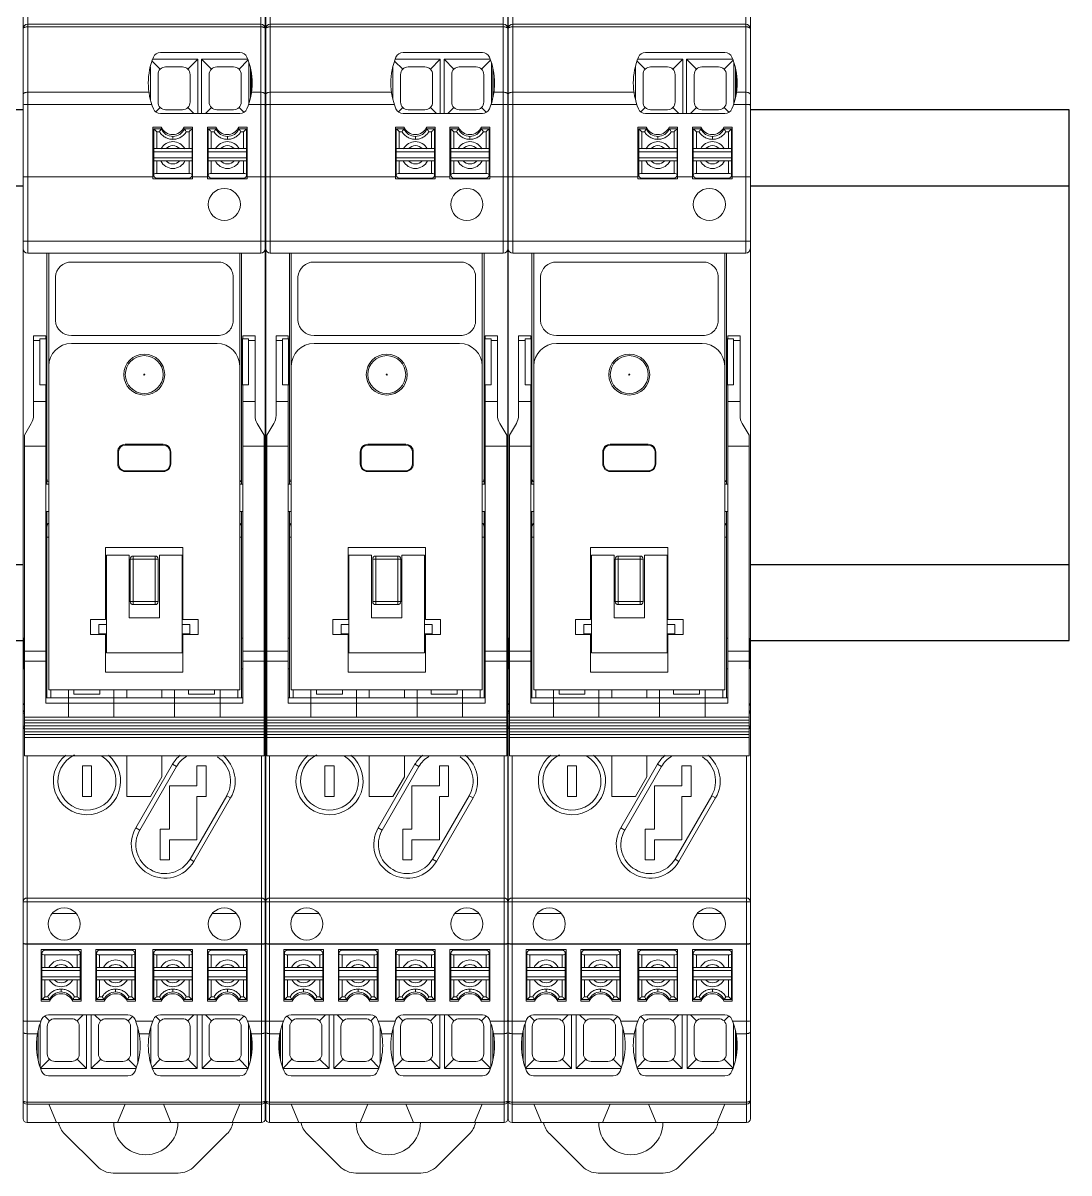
# Model space of a CAD drawing. Header units: millimetres. Extents: x 42356 to 50646, y 31507 to 39566.
# Drawn here: x 47808.5 to 47877.5, y 33328.4 to 33404.2 of the extents above; entities that cross this region are included whole.
import ezdxf

# ---------------------------------------------------------------- set-up
doc = ezdxf.new("R2010")
doc.units = ezdxf.units.MM
doc.set_wipeout_variables(frame=1)
doc.layers.add('000-PI-Oprema', color=30, linetype='Continuous', lineweight=5)
doc.layers.add('SI-ORMAR-Oprema', color=30, linetype='Continuous', lineweight=5)
doc.layers.add('004-PI-DIN Šina', color=3, linetype='Continuous')

# ---------------------------------------------------------------- blocks, each defined once
blk = doc.blocks.new('*U135')
at = {"layer": '004-PI-DIN Šina'}
blk.add_lwpolyline([(330, -17.5), (330, 17.5), (0, 17.5), (0, -17.5)], close=True, dxfattribs=at)
for points in [[(0, 12.5), (330, 12.5)], [(0, -12.5), (330, -12.5)]]:
    blk.add_lwpolyline(points, dxfattribs=at)
blk = doc.blocks.new('RGZE05P + RXG12BD')
at = {"layer": '000-PI-Oprema'}
for p, q in [((52344.077, 38137.062), (52341.939, 38139.2)), ((52352.644, 38139.2), (52350.506, 38137.062)), ((52349.437, 38136.619), (52345.146, 38136.619))]:
    blk.add_line(p, q, dxfattribs=at)
for centre, start, end in [((52345.146, 38138.131), 225, 270), ((52349.437, 38138.131), 270, 315)]:
    blk.add_arc(centre, 1.512, start, end, dxfattribs=at)
blk.add_wipeout([(52339.203, 38238.316), (52339.506, 38238.619), (52354.876, 38238.619), (52355.179, 38238.316), (52355.179, 38140.197), (52354.927, 38139.945), (52339.455, 38139.945), (52339.203, 38140.197)]).dxf.layer = '000-PI-Oprema'
for p, q in [((52339.506, 38238.619), (52339.506, 38197.295)), ((52354.876, 38197.295), (52354.876, 38238.619)), ((52339.203, 38140.197), (52339.203, 38238.316)), ((52355.179, 38140.197), (52355.179, 38238.316)), ((52339.506, 38212.413), (52354.876, 38212.413)), ((52354.876, 38212.239), (52339.506, 38212.239)), ((52348.264, 38210.549), (52353.5, 38210.549)), ((52348.246, 38209.443), (52347.71, 38209.979)), ((52347.75, 38210.095), (52350.719, 38210.095)), ((52350.067, 38209.443), (52350.719, 38210.095)), ((52350.719, 38210.095), (52350.719, 38206.517)), ((52350.971, 38206.517), (52350.971, 38210.095)), ((52351.622, 38209.443), (52350.971, 38210.095)), ((52350.971, 38210.095), (52354.015, 38210.095)), ((52353.444, 38209.443), (52354.035, 38210.035)), ((52354.095, 38209.859), (52354.095, 38207.184)), ((52347.594, 38207.448), (52347.594, 38209.603)), ((52348.098, 38209.087), (52348.098, 38207.273)), ((52349.711, 38209.591), (52348.602, 38209.591)), ((52350.215, 38207.273), (52350.215, 38209.087)), ((52351.475, 38209.087), (52351.475, 38207.273)), ((52353.087, 38209.591), (52351.978, 38209.591)), ((52353.591, 38207.273), (52353.591, 38209.087)), ((52354.196, 38207.556), (52354.196, 38209.478)), ((52354.271, 38209.064), (52354.271, 38207.975)), ((52339.506, 38207.921), (52347.5, 38207.921)), ((52354.264, 38207.921), (52354.876, 38207.921)), ((52339.506, 38207.122), (52347.688, 38207.122)), ((52347.959, 38206.63), (52348.246, 38206.917)), ((52348.602, 38206.769), (52349.711, 38206.769)), ((52350.467, 38206.517), (52350.067, 38206.917)), ((52351.223, 38206.517), (52351.622, 38206.917)), ((52351.978, 38206.769), (52353.087, 38206.769)), ((52353.76, 38206.6), (52353.444, 38206.917)), ((52354.076, 38207.122), (52354.876, 38207.122)), ((52348.264, 38206.517), (52353.5, 38206.517)), ((52347.76, 38202.203), (52347.76, 38205.61)), ((52348.315, 38205.61), (52347.76, 38205.61)), ((52347.816, 38205.457), (52347.76, 38205.457)), ((52347.816, 38202.455), (52347.816, 38205.51)), ((52348.37, 38205.509), (52347.816, 38205.509)), ((52348.017, 38205.317), (52348.017, 38204.199)), ((52348.196, 38205.317), (52348.017, 38205.317)), ((52349.827, 38205.509), (52349.771, 38205.509)), ((52350.381, 38205.61), (52349.827, 38205.61)), ((52349.842, 38205.509), (52350.346, 38205.509)), ((52350.144, 38205.317), (52349.965, 38205.317)), ((52350.144, 38204.199), (52350.144, 38205.317)), ((52350.346, 38202.455), (52350.346, 38205.51)), ((52350.381, 38205.457), (52350.346, 38205.457)), ((52350.381, 38205.61), (52350.381, 38202.203)), ((52351.359, 38202.203), (52351.359, 38205.61)), ((52351.913, 38205.61), (52351.359, 38205.61)), ((52351.414, 38205.457), (52351.364, 38205.457)), ((52351.414, 38202.455), (52351.414, 38205.509)), ((52351.969, 38205.509), (52351.414, 38205.509)), ((52351.616, 38205.317), (52351.616, 38204.199)), ((52351.795, 38205.317), (52351.616, 38205.317)), ((52353.944, 38205.509), (52353.379, 38205.509)), ((52353.989, 38205.61), (52353.435, 38205.61)), ((52353.742, 38205.317), (52353.563, 38205.317)), ((52353.742, 38204.199), (52353.742, 38205.317)), ((52353.944, 38202.455), (52353.944, 38205.509)), ((52353.994, 38205.457), (52353.944, 38205.457)), ((52353.989, 38205.61), (52353.989, 38202.203)), ((52349.081, 38205.005), (52349.081, 38204.813)), ((52352.679, 38205.005), (52352.679, 38204.813)), ((52350.346, 38204.199), (52347.816, 38204.199)), ((52350.346, 38203.997), (52347.816, 38203.997)), ((52351.414, 38204.199), (52353.944, 38204.199)), ((52353.944, 38203.997), (52351.414, 38203.997)), ((52347.765, 38203.151), (52347.816, 38203.151)), ((52347.816, 38203.594), (52350.346, 38203.594)), ((52350.346, 38203.392), (52347.816, 38203.392)), ((52348.017, 38203.392), (52348.017, 38202.556)), ((52350.144, 38202.556), (52350.144, 38203.392)), ((52350.346, 38203.151), (52350.386, 38203.151)), ((52351.364, 38203.151), (52351.414, 38203.151)), ((52351.414, 38203.594), (52353.944, 38203.594)), ((52353.944, 38203.392), (52351.414, 38203.392)), ((52351.616, 38203.392), (52351.616, 38202.556)), ((52353.742, 38202.556), (52353.742, 38203.392)), ((52353.944, 38203.151), (52353.994, 38203.151)), ((52347.76, 38202.334), (52339.203, 38202.334)), ((52350.381, 38202.203), (52347.76, 38202.203)), ((52350.144, 38202.556), (52348.017, 38202.556)), ((52350.144, 38202.254), (52348.017, 38202.254)), ((52351.359, 38202.334), (52350.381, 38202.334)), ((52353.989, 38202.203), (52351.359, 38202.203)), ((52353.742, 38202.556), (52351.616, 38202.556)), ((52353.742, 38202.254), (52351.616, 38202.254)), ((52355.179, 38202.334), (52353.989, 38202.334)), ((52339.203, 38198.101), (52355.179, 38198.101)), ((52354.876, 38197.295), (52339.506, 38197.295)), ((52340.766, 38182.075), (52340.766, 38197.295)), ((52341.018, 38197.295), (52341.018, 38182.075)), ((52342.149, 38182.176), (52342.149, 38197.295)), ((52352.232, 38197.295), (52352.232, 38182.176)), ((52353.364, 38182.075), (52353.364, 38197.295)), ((52353.616, 38182.075), (52353.616, 38197.295)), ((52343.059, 38196.085), (52343.059, 38194.372)), ((52351.323, 38196.085), (52343.059, 38196.085)), ((52343.915, 38194.372), (52343.915, 38196.085)), ((52344.167, 38196.085), (52344.167, 38194.372)), ((52344.57, 38194.372), (52344.57, 38196.085)), ((52349.812, 38194.372), (52349.812, 38196.085)), ((52350.215, 38194.372), (52350.215, 38196.085)), ((52350.467, 38196.085), (52350.467, 38194.372)), ((52351.323, 38194.372), (52351.323, 38196.085)), ((52349.812, 38195.732), (52344.57, 38195.732)), ((52344.651, 38195.732), (52344.651, 38194.724)), ((52344.57, 38194.724), (52349.812, 38194.724)), ((52351.323, 38194.372), (52343.059, 38194.372)), ((52339.884, 38191.852), (52340.69, 38191.852)), ((52339.884, 38191.852), (52339.884, 38186.588)), ((52340.312, 38191.55), (52339.884, 38191.55)), ((52340.766, 38191.65), (52340.312, 38191.65)), ((52340.312, 38188.627), (52340.312, 38191.65)), ((52340.69, 38191.65), (52340.69, 38191.852)), ((52340.715, 38191.65), (52340.715, 38188.627)), ((52354.07, 38191.65), (52353.616, 38191.65)), ((52353.667, 38188.627), (52353.667, 38191.65)), ((52353.692, 38191.852), (52353.692, 38191.65)), ((52353.692, 38191.852), (52354.498, 38191.852)), ((52354.07, 38191.65), (52354.07, 38188.627)), ((52354.498, 38191.55), (52354.07, 38191.55)), ((52354.498, 38186.588), (52354.498, 38191.852)), ((52351.323, 38190.844), (52343.059, 38190.844)), ((52343.059, 38190.844), (52343.059, 38189.131)), ((52343.915, 38189.131), (52343.915, 38190.844)), ((52344.167, 38190.844), (52344.167, 38189.131)), ((52344.57, 38189.131), (52344.57, 38190.844)), ((52349.812, 38189.131), (52349.812, 38190.844)), ((52350.215, 38189.131), (52350.215, 38190.844)), ((52350.467, 38190.844), (52350.467, 38189.131)), ((52351.323, 38189.131), (52351.323, 38190.844)), ((52349.812, 38190.491), (52344.57, 38190.491)), ((52344.57, 38189.483), (52349.812, 38189.483)), ((52340.312, 38188.627), (52340.766, 38188.627)), ((52340.69, 38167.617), (52340.69, 38188.627)), ((52351.323, 38189.131), (52343.059, 38189.131)), ((52354.07, 38188.627), (52353.616, 38188.627)), ((52353.692, 38188.627), (52353.692, 38167.617)), ((52339.884, 38187.518), (52340.69, 38187.518)), ((52354.498, 38187.518), (52353.692, 38187.518)), ((52339.279, 38185.301), (52339.74, 38186.069)), ((52351.323, 38185.603), (52343.059, 38185.603)), ((52343.059, 38185.603), (52343.059, 38183.889)), ((52343.915, 38183.889), (52343.915, 38185.603)), ((52344.167, 38185.603), (52344.167, 38183.889)), ((52344.57, 38183.889), (52344.57, 38185.603)), ((52349.812, 38183.889), (52349.812, 38185.603)), ((52350.215, 38183.889), (52350.215, 38185.603)), ((52350.467, 38185.603), (52350.467, 38183.889)), ((52351.323, 38183.889), (52351.323, 38185.603)), ((52355.103, 38185.301), (52354.642, 38186.069)), ((52339.279, 38185.301), (52339.279, 38164.143)), ((52349.812, 38185.25), (52344.57, 38185.25)), ((52344.651, 38185.25), (52344.651, 38184.242)), ((52355.103, 38164.143), (52355.103, 38185.301)), ((52339.279, 38184.578), (52340.69, 38184.578)), ((52351.323, 38183.889), (52343.059, 38183.889)), ((52344.57, 38184.242), (52349.812, 38184.242)), ((52353.692, 38184.578), (52355.103, 38184.578)), ((52340.69, 38182.075), (52353.692, 38182.075)), ((52341.018, 38182.176), (52353.364, 38182.176)), ((52340.69, 38180.261), (52353.692, 38180.261)), ((52340.766, 38167.973), (52340.766, 38180.261)), ((52341.018, 38180.261), (52341.018, 38179.545)), ((52353.364, 38179.545), (52353.364, 38180.261)), ((52353.616, 38167.973), (52353.616, 38180.261)), ((52353.364, 38179.545), (52341.018, 38179.545)), ((52353.616, 38178.568), (52340.766, 38178.568)), ((52341.018, 38178.568), (52341.018, 38167.973)), ((52353.364, 38167.973), (52353.364, 38178.568)), ((52344.268, 38176.481), (52342.555, 38176.481)), ((52342.555, 38168.217), (52342.555, 38176.481)), ((52344.268, 38168.217), (52344.268, 38176.481)), ((52351.827, 38176.481), (52350.114, 38176.481)), ((52350.114, 38168.217), (52350.114, 38176.481)), ((52351.827, 38168.217), (52351.827, 38176.481)), ((52344.268, 38175.373), (52342.555, 38175.373)), ((52344.268, 38174.97), (52342.555, 38174.97)), ((52342.907, 38174.97), (52342.907, 38169.728)), ((52343.915, 38169.728), (52343.915, 38174.97)), ((52351.827, 38175.373), (52350.114, 38175.373)), ((52351.827, 38174.97), (52350.114, 38174.97)), ((52350.467, 38174.97), (52350.467, 38169.728)), ((52351.475, 38169.728), (52351.475, 38174.97)), ((52339.254, 38171.895), (52339.279, 38171.895)), ((52339.254, 38169.88), (52339.254, 38171.895)), ((52340.69, 38171.895), (52340.766, 38171.895)), ((52353.692, 38171.895), (52353.616, 38171.895)), ((52355.128, 38171.895), (52355.103, 38171.895)), ((52355.128, 38169.88), (52355.128, 38171.895)), ((52340.69, 38171.056), (52339.279, 38171.056)), ((52355.103, 38171.056), (52353.692, 38171.056)), ((52339.279, 38170.397), (52340.69, 38170.397)), ((52355.103, 38170.397), (52353.692, 38170.397)), ((52339.254, 38169.88), (52339.279, 38169.88)), ((52340.69, 38169.88), (52340.766, 38169.88)), ((52344.268, 38169.728), (52342.555, 38169.728)), ((52348.35, 38169.88), (52346.032, 38169.88)), ((52346.032, 38169.88), (52346.032, 38167.973)), ((52348.35, 38167.973), (52348.35, 38169.88)), ((52351.827, 38169.728), (52350.114, 38169.728)), ((52353.692, 38169.88), (52353.616, 38169.88)), ((52355.128, 38169.88), (52355.103, 38169.88)), ((52342.555, 38169.325), (52344.268, 38169.325)), ((52350.114, 38169.325), (52351.827, 38169.325)), ((52340.69, 38167.973), (52353.692, 38167.973)), ((52342.555, 38168.217), (52344.268, 38168.217)), ((52350.114, 38168.217), (52351.827, 38168.217)), ((52353.692, 38167.617), (52340.69, 38167.617)), ((52339.279, 38166.946), (52339.203, 38166.946)), ((52355.103, 38166.696), (52339.279, 38166.696)), ((52355.103, 38166.504), (52339.279, 38166.504)), ((52342.191, 38166.695), (52345.191, 38166.695)), ((52349.191, 38166.695), (52352.191, 38166.695)), ((52355.179, 38166.946), (52355.103, 38166.946)), ((52339.203, 38166.1), (52339.279, 38166.1)), ((52355.103, 38166.311), (52339.279, 38166.311)), ((52355.103, 38166.119), (52339.279, 38166.119)), ((52355.103, 38165.927), (52339.279, 38165.927)), ((52355.103, 38165.734), (52339.279, 38165.734)), ((52355.105, 38166.1), (52355.179, 38166.1)), ((52355.103, 38165.542), (52339.279, 38165.542)), ((52355.103, 38165.348), (52339.279, 38165.348)), ((52355.103, 38164.143), (52339.279, 38164.143)), ((52339.455, 38164.143), (52339.455, 38139.945)), ((52343.714, 38163.479), (52343.109, 38163.479)), ((52343.109, 38163.479), (52343.109, 38161.464)), ((52343.714, 38161.464), (52343.714, 38163.479)), ((52346.032, 38164.143), (52346.032, 38161.464)), ((52346.632, 38159.399), (52349.051, 38163.582)), ((52349.313, 38163.43), (52346.894, 38159.247)), ((52348.35, 38162.759), (52348.35, 38164.143)), ((52349.051, 38163.582), (52349.313, 38163.43)), ((52351.273, 38163.479), (52350.668, 38163.479)), ((52350.668, 38163.479), (52350.668, 38162.169)), ((52351.273, 38161.464), (52351.273, 38163.479)), ((52354.927, 38139.945), (52354.927, 38164.143)), ((52347.601, 38161.464), (52348.35, 38162.759)), ((52350.668, 38162.169), (52348.854, 38162.169)), ((52348.854, 38162.169), (52348.854, 38159.297)), ((52343.109, 38161.464), (52343.714, 38161.464)), ((52346.032, 38161.464), (52347.601, 38161.464)), ((52350.209, 38157.33), (52352.628, 38161.513)), ((52352.89, 38161.361), (52350.471, 38157.179)), ((52350.668, 38161.464), (52351.273, 38161.464)), ((52350.668, 38158.591), (52350.668, 38161.464)), ((52352.628, 38161.513), (52352.89, 38161.361)), ((52346.894, 38159.247), (52346.632, 38159.399)), ((52348.854, 38159.297), (52348.249, 38159.297)), ((52348.249, 38159.297), (52348.249, 38157.281)), ((52348.854, 38158.591), (52350.668, 38158.591)), ((52348.854, 38157.281), (52348.854, 38158.591)), ((52350.471, 38157.179), (52350.209, 38157.33)), ((52348.249, 38157.281), (52348.854, 38157.281)), ((52355.179, 38154.509), (52339.203, 38154.509)), ((52339.455, 38154.761), (52354.927, 38154.761)), ((52341.136, 38153.732), (52342.682, 38153.732)), ((52351.699, 38153.732), (52353.245, 38153.732)), ((52339.455, 38151.737), (52354.927, 38151.737)), ((52339.455, 38151.721), (52354.927, 38151.721)), ((52343.023, 38151.364), (52340.393, 38151.364)), ((52340.393, 38147.958), (52340.393, 38151.364)), ((52340.64, 38151.314), (52342.766, 38151.314)), ((52343.023, 38151.364), (52343.023, 38147.958)), ((52346.621, 38151.364), (52344.001, 38151.364)), ((52344.001, 38147.958), (52344.001, 38151.364)), ((52344.238, 38151.314), (52346.364, 38151.314)), ((52346.621, 38151.364), (52346.621, 38147.958)), ((52350.381, 38151.364), (52347.76, 38151.364)), ((52347.76, 38147.958), (52347.76, 38151.364)), ((52348.017, 38151.314), (52350.144, 38151.314)), ((52350.381, 38151.364), (52350.381, 38147.958)), ((52353.989, 38151.364), (52351.359, 38151.364)), ((52351.359, 38147.958), (52351.359, 38151.364)), ((52351.616, 38151.314), (52353.742, 38151.314)), ((52353.989, 38151.364), (52353.989, 38147.958)), ((52340.438, 38148.058), (52340.438, 38151.112)), ((52340.64, 38151.012), (52342.766, 38151.012)), ((52340.64, 38151.012), (52340.64, 38150.175)), ((52342.766, 38150.175), (52342.766, 38151.012)), ((52342.968, 38148.058), (52342.968, 38151.112)), ((52344.036, 38148.058), (52344.036, 38151.112)), ((52344.238, 38151.012), (52346.364, 38151.012)), ((52344.238, 38151.012), (52344.238, 38150.175)), ((52346.364, 38150.175), (52346.364, 38151.012)), ((52346.566, 38148.058), (52346.566, 38151.112)), ((52347.816, 38148.058), (52347.816, 38151.112)), ((52348.017, 38151.012), (52350.144, 38151.012)), ((52348.017, 38151.012), (52348.017, 38150.175)), ((52350.144, 38150.175), (52350.144, 38151.012)), ((52350.346, 38148.058), (52350.346, 38151.112)), ((52351.414, 38148.058), (52351.414, 38151.112)), ((52351.616, 38151.012), (52353.742, 38151.012)), ((52351.616, 38151.012), (52351.616, 38150.175)), ((52353.742, 38150.175), (52353.742, 38151.012)), ((52353.944, 38148.058), (52353.944, 38151.112)), ((52340.388, 38150.392), (52340.438, 38150.392)), ((52342.968, 38150.175), (52340.438, 38150.175)), ((52342.968, 38149.973), (52340.438, 38149.973)), ((52342.968, 38150.392), (52343.018, 38150.392)), ((52343.996, 38150.392), (52344.036, 38150.392)), ((52346.566, 38150.175), (52344.036, 38150.175)), ((52346.566, 38149.973), (52344.036, 38149.973)), ((52346.566, 38150.392), (52346.616, 38150.392)), ((52347.765, 38150.392), (52347.816, 38150.392)), ((52350.346, 38150.175), (52347.816, 38150.175)), ((52350.346, 38149.973), (52347.816, 38149.973)), ((52350.346, 38150.392), (52350.386, 38150.392)), ((52351.364, 38150.392), (52351.414, 38150.392)), ((52353.944, 38150.175), (52351.414, 38150.175)), ((52353.944, 38149.973), (52351.414, 38149.973)), ((52353.944, 38150.392), (52353.994, 38150.392)), ((52340.438, 38149.57), (52342.968, 38149.57)), ((52342.968, 38149.369), (52340.438, 38149.369)), ((52340.64, 38149.369), (52340.64, 38148.251)), ((52342.766, 38148.251), (52342.766, 38149.369)), ((52344.036, 38149.57), (52346.566, 38149.57)), ((52346.566, 38149.369), (52344.036, 38149.369)), ((52344.238, 38149.369), (52344.238, 38148.251)), ((52346.364, 38148.251), (52346.364, 38149.369)), ((52347.816, 38149.57), (52350.346, 38149.57)), ((52350.346, 38149.369), (52347.816, 38149.369)), ((52348.017, 38149.369), (52348.017, 38148.251)), ((52350.144, 38148.251), (52350.144, 38149.369)), ((52351.414, 38149.57), (52353.944, 38149.57)), ((52353.944, 38149.369), (52351.414, 38149.369)), ((52351.616, 38149.369), (52351.616, 38148.251)), ((52353.742, 38148.251), (52353.742, 38149.369)), ((52340.64, 38148.251), (52340.818, 38148.251)), ((52341.703, 38148.562), (52341.703, 38148.755)), ((52342.587, 38148.251), (52342.766, 38148.251)), ((52344.238, 38148.251), (52344.417, 38148.251)), ((52345.301, 38148.562), (52345.301, 38148.755)), ((52346.186, 38148.251), (52346.364, 38148.251)), ((52348.017, 38148.251), (52348.196, 38148.251)), ((52349.081, 38148.562), (52349.081, 38148.755)), ((52349.965, 38148.251), (52350.144, 38148.251)), ((52351.616, 38148.251), (52351.795, 38148.251)), ((52352.679, 38148.562), (52352.679, 38148.755)), ((52353.563, 38148.251), (52353.742, 38148.251)), ((52340.438, 38148.111), (52340.393, 38148.111)), ((52340.393, 38147.958), (52340.947, 38147.958)), ((52341.003, 38148.058), (52340.438, 38148.058)), ((52342.968, 38148.058), (52342.413, 38148.058)), ((52342.469, 38147.958), (52343.023, 38147.958)), ((52343.023, 38148.111), (52342.968, 38148.111)), ((52344.036, 38148.111), (52344.001, 38148.111)), ((52344.001, 38147.958), (52344.555, 38147.958)), ((52344.54, 38148.058), (52344.036, 38148.058)), ((52344.555, 38148.058), (52344.611, 38148.058)), ((52346.566, 38148.058), (52346.012, 38148.058)), ((52346.067, 38147.958), (52346.621, 38147.958)), ((52346.621, 38148.111), (52346.566, 38148.111)), ((52347.816, 38148.111), (52347.76, 38148.111)), ((52347.76, 38147.958), (52348.315, 38147.958)), ((52348.37, 38148.058), (52347.816, 38148.058)), ((52349.771, 38148.058), (52349.827, 38148.058)), ((52349.827, 38147.958), (52350.381, 38147.958)), ((52350.346, 38148.058), (52349.842, 38148.058)), ((52350.381, 38148.111), (52350.346, 38148.111)), ((52351.414, 38148.111), (52351.359, 38148.111)), ((52351.359, 38147.958), (52351.913, 38147.958)), ((52351.969, 38148.058), (52351.414, 38148.058)), ((52353.944, 38148.058), (52353.379, 38148.058)), ((52353.435, 38147.958), (52353.989, 38147.958)), ((52353.989, 38148.111), (52353.944, 38148.111)), ((52340.622, 38146.968), (52340.938, 38146.651)), ((52346.118, 38147.051), (52340.881, 38147.051)), ((52342.403, 38146.799), (52341.295, 38146.799)), ((52342.76, 38146.651), (52343.159, 38147.051)), ((52343.381, 38147.051), (52343.381, 38143.503)), ((52343.694, 38143.503), (52343.694, 38147.051)), ((52344.315, 38146.651), (52343.915, 38147.051)), ((52345.78, 38146.799), (52344.671, 38146.799)), ((52346.136, 38146.651), (52346.423, 38146.937)), ((52347.959, 38146.937), (52348.246, 38146.651)), ((52353.5, 38147.051), (52348.264, 38147.051)), ((52349.711, 38146.799), (52348.602, 38146.799)), ((52350.067, 38146.651), (52350.467, 38147.051)), ((52350.688, 38147.051), (52350.688, 38143.503)), ((52351.001, 38143.503), (52351.001, 38147.051)), ((52351.223, 38147.051), (52351.622, 38146.651)), ((52353.087, 38146.799), (52351.978, 38146.799)), ((52353.444, 38146.651), (52353.76, 38146.968)), ((52339.455, 38146.627), (52340.371, 38146.627)), ((52340.186, 38146.013), (52340.186, 38144.086)), ((52340.317, 38143.619), (52340.317, 38146.472)), ((52340.791, 38146.295), (52340.791, 38144.48)), ((52342.907, 38144.48), (52342.907, 38146.295)), ((52344.167, 38146.295), (52344.167, 38144.48)), ((52346.284, 38144.48), (52346.284, 38146.295)), ((52346.628, 38146.627), (52347.754, 38146.627)), ((52346.758, 38146.23), (52346.758, 38143.839)), ((52347.624, 38143.839), (52347.624, 38146.23)), ((52348.098, 38146.295), (52348.098, 38144.48)), ((52350.215, 38144.48), (52350.215, 38146.295)), ((52351.475, 38146.295), (52351.475, 38144.48)), ((52353.591, 38144.48), (52353.591, 38146.295)), ((52354.011, 38146.627), (52354.927, 38146.627)), ((52354.065, 38146.472), (52354.065, 38143.619)), ((52354.196, 38144.086), (52354.196, 38146.013)), ((52340.143, 38145.81), (52339.455, 38145.81)), ((52340.11, 38144.493), (52340.11, 38145.593)), ((52347.526, 38145.81), (52346.856, 38145.81)), ((52354.927, 38145.81), (52354.239, 38145.81)), ((52354.271, 38145.593), (52354.271, 38144.493)), ((52340.347, 38143.532), (52340.938, 38144.124)), ((52341.295, 38143.976), (52342.403, 38143.976)), ((52342.76, 38144.124), (52343.381, 38143.503)), ((52343.694, 38143.503), (52344.315, 38144.124)), ((52344.671, 38143.976), (52345.78, 38143.976)), ((52346.672, 38143.589), (52346.136, 38144.124)), ((52347.71, 38143.589), (52348.246, 38144.124)), ((52348.602, 38143.976), (52349.711, 38143.976)), ((52350.067, 38144.124), (52350.688, 38143.503)), ((52351.001, 38143.503), (52351.622, 38144.124)), ((52351.978, 38143.976), (52353.087, 38143.976)), ((52353.444, 38144.124), (52354.035, 38143.532)), ((52343.381, 38143.503), (52340.357, 38143.503)), ((52340.881, 38143.019), (52346.118, 38143.019)), ((52346.642, 38143.503), (52343.694, 38143.503)), ((52350.688, 38143.503), (52347.74, 38143.503)), ((52348.264, 38143.019), (52353.5, 38143.019)), ((52354.025, 38143.503), (52351.001, 38143.503)), ((52339.455, 38141.3), (52354.927, 38141.3)), ((52354.927, 38141.154), (52339.455, 38141.154)), ((52340.892, 38141.154), (52341.395, 38139.945)), ((52345.427, 38139.945), (52345.931, 38141.154)), ((52348.451, 38141.154), (52348.955, 38139.945)), ((52352.986, 38139.945), (52353.49, 38141.154)), ((52354.927, 38139.945), (52339.455, 38139.945))]:
    blk.add_line(p, q, dxfattribs=at)
for centre in [(52352.472, 38200.52), (52341.91, 38153.048), (52352.472, 38153.048)]:
    blk.add_circle(centre, 1.058, dxfattribs=at)
for centre, radius, start, end in [((52339.506, 38212.111), 0.302, 90, 180), ((52354.876, 38212.111), 0.302, 0, 90), ((52348.264, 38210.045), 0.504, 90, 157.38014), ((52353.5, 38210.045), 0.504, 22.61986, 90), ((52351.893, 38208.533), 4.435, 157.38014, 202.61986), ((52349.872, 38208.533), 4.435, 337.38014, 22.61986), ((52348.602, 38209.087), 0.504, 90, 180), ((52349.711, 38209.087), 0.504, 0, 90), ((52351.978, 38209.087), 0.504, 90, 180), ((52353.087, 38209.087), 0.504, 0, 90), ((52348.264, 38207.021), 0.504, 202.6198, 270), ((52348.602, 38207.273), 0.504, 180, 270), ((52349.711, 38207.273), 0.504, 270, 0), ((52351.978, 38207.273), 0.504, 180, 270), ((52353.087, 38207.273), 0.504, 270, 0), ((52353.5, 38207.021), 0.504, 270, 337.3802), ((52349.071, 38205.959), 0.832, 204.76151, 335.23849), ((52349.081, 38205.832), 0.827, 202.95824, 337.04128), ((52352.674, 38205.966), 0.84, 205.10673, 334.89327), ((52352.679, 38205.832), 0.827, 202.95824, 337.04128), ((52349.081, 38203.796), 0.605, 41.81031, 138.18969), ((52352.679, 38203.796), 0.605, 41.81031, 138.18969), ((52349.081, 38203.776), 0.885, 205.69919, 334.30081), ((52349.081, 38203.796), 0.605, 221.81031, 318.18969), ((52352.679, 38203.776), 0.885, 205.69919, 334.30081), ((52352.679, 38203.796), 0.605, 221.81031, 318.18969), ((52348.017, 38202.455), 0.202, 180, 270), ((52350.144, 38202.455), 0.202, 270, 0), ((52351.616, 38202.455), 0.202, 180, 270), ((52353.742, 38202.455), 0.202, 270, 0), ((52339.506, 38197.597), 0.302, 180, 270), ((52354.876, 38197.597), 0.302, 270, 0), ((52338.876, 38186.588), 1.008, 329.03624, 0), ((52355.506, 38186.588), 1.008, 180, 210.96376), ((52341.018, 38182.428), 0.252, 180, 270), ((52353.364, 38182.428), 0.252, 270, 0), ((52339.455, 38167.41), 0.252, 134.57048, 180), ((52354.927, 38167.41), 0.252, 0, 45.49513), ((52339.455, 38166.1), 0.252, 180, 224.09007), ((52354.927, 38166.1), 0.252, 315, 0), ((52343.411, 38162.472), 2.217, 129.08315, 50.21264), ((52343.411, 38162.472), 1.915, 115.68867, 59.02527), ((52350.971, 38162.472), 2.217, 129.27359, 149.95864), ((52350.971, 38162.472), 2.217, 329.95864, 50.82445), ((52350.971, 38162.472), 1.915, 121.55823, 149.95864), ((52350.971, 38162.472), 1.915, 329.95864, 56.31737), ((52348.552, 38158.289), 2.217, 149.95864, 329.95864), ((52348.552, 38158.289), 1.915, 149.95864, 329.95864), ((52339.455, 38154.509), 0.252, 90, 180), ((52354.927, 38154.509), 0.252, 0, 90), ((52340.64, 38151.112), 0.202, 90, 180), ((52342.766, 38151.112), 0.202, 0, 90), ((52344.238, 38151.112), 0.202, 90, 180), ((52346.364, 38151.112), 0.202, 0, 90), ((52348.017, 38151.112), 0.202, 90, 180), ((52350.144, 38151.112), 0.202, 0, 90), ((52351.616, 38151.112), 0.202, 90, 180), ((52353.742, 38151.112), 0.202, 0, 90), ((52341.703, 38149.791), 0.885, 25.69896, 154.30104), ((52345.301, 38149.791), 0.885, 25.69896, 154.30104), ((52349.081, 38149.791), 0.885, 25.69896, 154.30104), ((52352.679, 38149.791), 0.885, 25.69896, 154.30104), ((52341.703, 38149.772), 0.605, 41.81031, 138.18969), ((52345.301, 38149.772), 0.605, 41.81031, 138.18969), ((52349.081, 38149.772), 0.605, 41.81031, 138.18969), ((52352.679, 38149.772), 0.605, 41.81031, 138.18969), ((52341.703, 38149.772), 0.605, 221.81031, 318.18969), ((52345.301, 38149.772), 0.605, 221.81031, 318.18969), ((52349.081, 38149.772), 0.605, 221.81031, 318.18969), ((52352.679, 38149.772), 0.605, 221.81031, 318.18969), ((52341.703, 38147.736), 0.827, 22.95824, 157.04128), ((52341.708, 38147.601), 0.84, 25.10673, 154.89327), ((52345.301, 38147.736), 0.827, 22.95824, 157.04128), ((52345.311, 38147.609), 0.832, 24.76151, 155.23849), ((52349.071, 38147.609), 0.832, 24.76151, 155.23849), ((52349.081, 38147.736), 0.827, 22.95824, 157.04128), ((52352.674, 38147.601), 0.84, 25.10673, 154.89327), ((52352.679, 38147.736), 0.827, 22.95824, 157.04128), ((52344.51, 38145.035), 4.435, 157.38014, 202.61986), ((52340.881, 38146.547), 0.504, 90, 157.3802), ((52341.295, 38146.295), 0.504, 90, 180), ((52342.403, 38146.295), 0.504, 0, 90), ((52344.671, 38146.295), 0.504, 90, 180), ((52345.78, 38146.295), 0.504, 0, 90), ((52346.118, 38146.547), 0.504, 22.6198, 90), ((52342.489, 38145.035), 4.435, 337.38014, 22.61986), ((52351.893, 38145.035), 4.435, 157.38014, 202.61986), ((52348.264, 38146.547), 0.504, 90, 157.3802), ((52348.602, 38146.295), 0.504, 90, 180), ((52349.711, 38146.295), 0.504, 0, 90), ((52351.978, 38146.295), 0.504, 90, 180), ((52353.087, 38146.295), 0.504, 0, 90), ((52353.5, 38146.547), 0.504, 22.6198, 90), ((52349.872, 38145.035), 4.435, 337.38014, 22.61986), ((52341.295, 38144.48), 0.504, 180, 270), ((52342.403, 38144.48), 0.504, 270, 0), ((52344.671, 38144.48), 0.504, 180, 270), ((52345.78, 38144.48), 0.504, 270, 0), ((52348.602, 38144.48), 0.504, 180, 270), ((52349.711, 38144.48), 0.504, 270, 0), ((52351.978, 38144.48), 0.504, 180, 270), ((52353.087, 38144.48), 0.504, 270, 0), ((52340.881, 38143.523), 0.504, 202.61986, 270), ((52346.118, 38143.523), 0.504, 270, 337.38014), ((52348.264, 38143.523), 0.504, 202.61986, 270), ((52353.5, 38143.523), 0.504, 270, 337.38014), ((52339.455, 38141.406), 0.252, 180, 270), ((52354.927, 38141.406), 0.252, 270, 0), ((52339.455, 38140.197), 0.252, 180, 270), ((52343.008, 38140.269), 1.512, 192.4432, 225), ((52347.292, 38139.945), 2.117, 180, 0), ((52351.575, 38140.269), 1.512, 315, 347.27131), ((52354.927, 38140.197), 0.252, 270, 0)]:
    blk.add_arc(centre, radius, start, end, dxfattribs=at)
for centre, major_axis, ratio, start_param, end_param in [((52349.081, 38203.776), (0, 0.885), 0.999765, 5.209681, 7.356689), ((52352.679, 38203.776), (0, 0.885), 0.999765, 5.209681, 7.356689), ((52348.017, 38202.495), (-0.202, 0), 0.300323, -1.570796, 0), ((52350.144, 38202.495), (-0.202, 0), 0.300323, -3.141593, -1.570796), ((52351.616, 38202.495), (-0.202, 0), 0.300323, -1.570796, 0), ((52353.742, 38202.495), (-0.202, 0), 0.300323, -3.141593, -1.570796), ((52341.018, 38179.215), (0, 0.331), 0.761928, 0, 1.570796), ((52353.364, 38179.215), (0, 0.331), 0.761928, -1.570796, 0), ((52339.103, 38170.888), (0, 1.008), 0.75, -0.23642, -0.201358), ((52355.279, 38170.888), (0, 1.008), 0.75, 0.201358, 0.23642), ((52339.103, 38170.888), (0, 1.008), 0.75, -2.940235, -2.905172), ((52355.279, 38170.888), (0, 1.008), 0.75, 2.905172, 2.940235), ((52340.64, 38151.072), (-0.202, 0), 0.300323, 0, 1.570796), ((52342.766, 38151.072), (-0.202, 0), 0.300323, -4.712389, -3.141593), ((52344.238, 38151.072), (-0.202, 0), 0.300323, 0, 1.570796), ((52346.364, 38151.072), (-0.202, 0), 0.300323, -4.712389, -3.141593), ((52348.017, 38151.072), (-0.202, 0), 0.300323, 0, 1.570796), ((52350.144, 38151.072), (-0.202, 0), 0.300323, -4.712389, -3.141593), ((52351.616, 38151.072), (-0.202, 0), 0.300323, 0, 1.570796), ((52353.742, 38151.072), (-0.202, 0), 0.300323, -4.712389, -3.141593), ((52341.703, 38149.791), (0, 0.885), 0.999765, 2.068089, 4.215096), ((52345.301, 38149.791), (0, 0.885), 0.999765, 2.068089, 4.215096), ((52349.081, 38149.791), (0, 0.885), 0.999765, 2.068089, 4.215096), ((52352.679, 38149.791), (0, 0.885), 0.999765, 2.068089, 4.215096)]:
    blk.add_ellipse(centre, major_axis=major_axis, ratio=ratio, start_param=start_param, end_param=end_param, dxfattribs=at)
for points, knots in [([(52339.506, 38212.239), (52339.467, 38212.239), (52339.41, 38212.234), (52339.339, 38212.218), (52339.269, 38212.195), (52339.203, 38212.153), (52339.203, 38212.111)], [0, 0, 0, 0, 0.336841, 0.492368, 0.632983, 1, 1, 1, 1]), ([(52355.179, 38212.111), (52355.179, 38212.153), (52355.113, 38212.195), (52355.043, 38212.218), (52354.971, 38212.234), (52354.915, 38212.239), (52354.876, 38212.239)], [0, 0, 0, 0, 0.367017, 0.507632, 0.663159, 1, 1, 1, 1]), ([(52339.203, 38207.793), (52339.203, 38207.835), (52339.269, 38207.878), (52339.339, 38207.901), (52339.41, 38207.917), (52339.467, 38207.921), (52339.506, 38207.921)], [0, 0, 0, 0, 0.367017, 0.507632, 0.663159, 1, 1, 1, 1]), ([(52354.876, 38207.921), (52354.915, 38207.921), (52354.971, 38207.917), (52355.043, 38207.901), (52355.113, 38207.878), (52355.179, 38207.835), (52355.179, 38207.793)], [0, 0, 0, 0, 0.336841, 0.492368, 0.632983, 1, 1, 1, 1]), ([(52339.203, 38207.074), (52339.203, 38207.078), (52339.211, 38207.086), (52339.241, 38207.099), (52339.302, 38207.111), (52339.395, 38207.12), (52339.467, 38207.122), (52339.506, 38207.122)], [0, 0, 0, 0, 0.035214, 0.09737, 0.313153, 0.629146, 1, 1, 1, 1]), ([(52354.876, 38207.122), (52354.915, 38207.122), (52354.986, 38207.12), (52355.08, 38207.111), (52355.141, 38207.099), (52355.171, 38207.086), (52355.179, 38207.078), (52355.179, 38207.074)], [0, 0, 0, 0, 0.370854, 0.686847, 0.90263, 0.964786, 1, 1, 1, 1]), ([(52347.816, 38205.51), (52347.816, 38205.51), (52347.819, 38205.507), (52347.823, 38205.504), (52347.83, 38205.497), (52347.839, 38205.489), (52347.85, 38205.48), (52347.867, 38205.464), (52347.89, 38205.442), (52347.92, 38205.413), (52347.951, 38205.382), (52347.984, 38205.35), (52348.006, 38205.328), (52348.017, 38205.317)], [0, 0, 0, 0, 0.008038, 0.029854, 0.063638, 0.107415, 0.159618, 0.218939, 0.35386, 0.504371, 0.664929, 0.831114, 1, 1, 1, 1]), ([(52348.282, 38205.457), (52348.276, 38205.447), (52348.246, 38205.401), (52348.217, 38205.354), (52348.196, 38205.317)], [0, 0, 0, 0, 0.218566, 1, 1, 1, 1]), ([(52348.196, 38205.317), (52348.242, 38205.241), (52348.352, 38205.1), (52348.566, 38204.937), (52348.815, 38204.836), (52348.992, 38204.814), (52349.081, 38204.813)], [0, 0, 0, 0, 0.249818, 0.499889, 0.75002, 1, 1, 1, 1]), ([(52348.32, 38205.509), (52348.32, 38205.509), (52348.318, 38205.507), (52348.316, 38205.506), (52348.313, 38205.501), (52348.308, 38205.495), (52348.303, 38205.487), (52348.294, 38205.475), (52348.287, 38205.464), (52348.282, 38205.457)], [0, 0, 0, 0, 0.01998, 0.073844, 0.160229, 0.2771, 0.42223, 0.592945, 1, 1, 1, 1]), ([(52349.081, 38204.813), (52349.169, 38204.814), (52349.347, 38204.836), (52349.596, 38204.937), (52349.809, 38205.1), (52349.919, 38205.241), (52349.965, 38205.317)], [0, 0, 0, 0, 0.24998, 0.500111, 0.750182, 1, 1, 1, 1]), ([(52349.841, 38205.509), (52349.842, 38205.509), (52349.843, 38205.507), (52349.845, 38205.506), (52349.849, 38205.501), (52349.853, 38205.495), (52349.859, 38205.487), (52349.868, 38205.475), (52349.875, 38205.464), (52349.879, 38205.457)], [0, 0, 0, 0, 0.02019, 0.074433, 0.161187, 0.278259, 0.423319, 0.593759, 1, 1, 1, 1]), ([(52349.879, 38205.457), (52349.893, 38205.436), (52349.923, 38205.389), (52349.951, 38205.342), (52349.965, 38205.317)], [0, 0, 0, 0, 0.464271, 1, 1, 1, 1]), ([(52350.144, 38205.317), (52350.169, 38205.342), (52350.217, 38205.388), (52350.264, 38205.435), (52350.287, 38205.457)], [0, 0, 0, 0, 0.525178, 1, 1, 1, 1]), ([(52350.287, 38205.457), (52350.294, 38205.464), (52350.305, 38205.474), (52350.319, 38205.486), (52350.327, 38205.494), (52350.334, 38205.5), (52350.34, 38205.506), (52350.343, 38205.508), (52350.345, 38205.51), (52350.346, 38205.51)], [0, 0, 0, 0, 0.38812, 0.556208, 0.702927, 0.825059, 0.918286, 0.977918, 1, 1, 1, 1]), ([(52351.616, 38205.317), (52351.594, 38205.339), (52351.561, 38205.371), (52351.518, 38205.413), (52351.488, 38205.442), (52351.465, 38205.464), (52351.448, 38205.48), (52351.438, 38205.49), (52351.429, 38205.498), (52351.422, 38205.504), (52351.418, 38205.507), (52351.415, 38205.51), (52351.414, 38205.509)], [0, 0, 0, 0, 0.335241, 0.49585, 0.646448, 0.781557, 0.840942, 0.893108, 0.936708, 0.970225, 0.991865, 1, 1, 1, 1]), ([(52351.881, 38205.458), (52351.867, 38205.437), (52351.838, 38205.39), (52351.809, 38205.343), (52351.795, 38205.317)], [0, 0, 0, 0, 0.463419, 1, 1, 1, 1]), ([(52351.795, 38205.317), (52351.84, 38205.241), (52351.95, 38205.1), (52352.164, 38204.937), (52352.413, 38204.836), (52352.591, 38204.814), (52352.679, 38204.813)], [0, 0, 0, 0, 0.249818, 0.499889, 0.75002, 1, 1, 1, 1]), ([(52351.918, 38205.509), (52351.918, 38205.509), (52351.916, 38205.507), (52351.914, 38205.506), (52351.911, 38205.501), (52351.907, 38205.495), (52351.901, 38205.488), (52351.893, 38205.476), (52351.886, 38205.465), (52351.881, 38205.458)], [0, 0, 0, 0, 0.019385, 0.072121, 0.157385, 0.273618, 0.418867, 0.590318, 1, 1, 1, 1]), ([(52352.679, 38204.813), (52352.767, 38204.814), (52352.945, 38204.836), (52353.194, 38204.937), (52353.408, 38205.1), (52353.518, 38205.241), (52353.563, 38205.317)], [0, 0, 0, 0, 0.24998, 0.500111, 0.750182, 1, 1, 1, 1]), ([(52353.477, 38205.458), (52353.472, 38205.466), (52353.465, 38205.476), (52353.457, 38205.488), (52353.451, 38205.495), (52353.447, 38205.501), (52353.444, 38205.506), (52353.442, 38205.507), (52353.44, 38205.509), (52353.44, 38205.509)], [0, 0, 0, 0, 0.40845, 0.579416, 0.724512, 0.841048, 0.92689, 0.980238, 1, 1, 1, 1]), ([(52353.563, 38205.317), (52353.549, 38205.343), (52353.52, 38205.39), (52353.491, 38205.437), (52353.477, 38205.458)], [0, 0, 0, 0, 0.536597, 1, 1, 1, 1]), ([(52353.886, 38205.458), (52353.875, 38205.447), (52353.827, 38205.401), (52353.779, 38205.353), (52353.742, 38205.317)], [0, 0, 0, 0, 0.226391, 1, 1, 1, 1]), ([(52353.944, 38205.509), (52353.943, 38205.509), (52353.941, 38205.507), (52353.938, 38205.506), (52353.932, 38205.501), (52353.925, 38205.495), (52353.917, 38205.487), (52353.904, 38205.475), (52353.893, 38205.465), (52353.886, 38205.458)], [0, 0, 0, 0, 0.022449, 0.081612, 0.173993, 0.295393, 0.441894, 0.610278, 1, 1, 1, 1]), ([(52340.777, 38180.265), (52340.775, 38180.261), (52340.769, 38180.242), (52340.766, 38180.223), (52340.766, 38180.208)], [0, 0, 0, 0, 0.254646, 1, 1, 1, 1]), ([(52353.616, 38180.208), (52353.616, 38180.223), (52353.613, 38180.242), (52353.607, 38180.261), (52353.605, 38180.265)], [0, 0, 0, 0, 0.745354, 1, 1, 1, 1]), ([(52339.203, 38166.946), (52339.203, 38166.979), (52339.217, 38167.045), (52339.255, 38167.1), (52339.278, 38167.123)], [0, 0, 0, 0, 0.498993, 1, 1, 1, 1]), ([(52355.104, 38167.123), (52355.127, 38167.1), (52355.165, 38167.045), (52355.179, 38166.979), (52355.179, 38166.946)], [0, 0, 0, 0, 0.501007, 1, 1, 1, 1]), ([(52339.455, 38151.737), (52339.423, 38151.737), (52339.363, 38151.739), (52339.293, 38151.744), (52339.248, 38151.75), (52339.225, 38151.755), (52339.211, 38151.759), (52339.203, 38151.764), (52339.203, 38151.767)], [0, 0, 0, 0, 0.376687, 0.696051, 0.818899, 0.911405, 0.970874, 1, 1, 1, 1]), ([(52339.455, 38151.721), (52339.423, 38151.721), (52339.363, 38151.722), (52339.293, 38151.727), (52339.248, 38151.732), (52339.225, 38151.737), (52339.211, 38151.741), (52339.203, 38151.746), (52339.203, 38151.748)], [0, 0, 0, 0, 0.37768, 0.697632, 0.82053, 0.912877, 0.971942, 1, 1, 1, 1]), ([(52355.104, 38151.746), (52355.077, 38151.743), (52355.018, 38151.739), (52354.959, 38151.737), (52354.927, 38151.737)], [0, 0, 0, 0, 0.459498, 1, 1, 1, 1]), ([(52355.104, 38151.729), (52355.092, 38151.727), (52355.033, 38151.722), (52354.973, 38151.721), (52354.927, 38151.721)], [0, 0, 0, 0, 0.214567, 1, 1, 1, 1]), ([(52355.179, 38151.767), (52355.179, 38151.764), (52355.171, 38151.759), (52355.157, 38151.755), (52355.133, 38151.75), (52355.115, 38151.747), (52355.104, 38151.746)], [0, 0, 0, 0, 0.095562, 0.291278, 0.595781, 1, 1, 1, 1]), ([(52355.179, 38151.748), (52355.179, 38151.746), (52355.171, 38151.741), (52355.157, 38151.737), (52355.133, 38151.732), (52355.115, 38151.73), (52355.104, 38151.729)], [0, 0, 0, 0, 0.092609, 0.287979, 0.593497, 1, 1, 1, 1]), ([(52340.496, 38148.11), (52340.507, 38148.12), (52340.555, 38148.167), (52340.603, 38148.214), (52340.64, 38148.251)], [0, 0, 0, 0, 0.226391, 1, 1, 1, 1]), ([(52341.703, 38148.755), (52341.614, 38148.754), (52341.437, 38148.731), (52341.188, 38148.63), (52340.974, 38148.468), (52340.864, 38148.326), (52340.818, 38148.251)], [0, 0, 0, 0, 0.24998, 0.500111, 0.750182, 1, 1, 1, 1]), ([(52340.818, 38148.251), (52340.833, 38148.225), (52340.861, 38148.177), (52340.891, 38148.131), (52340.905, 38148.109)], [0, 0, 0, 0, 0.536597, 1, 1, 1, 1]), ([(52342.587, 38148.251), (52342.542, 38148.326), (52342.432, 38148.468), (52342.218, 38148.63), (52341.969, 38148.731), (52341.791, 38148.754), (52341.703, 38148.755)], [0, 0, 0, 0, 0.249818, 0.499889, 0.75002, 1, 1, 1, 1]), ([(52342.501, 38148.109), (52342.515, 38148.131), (52342.544, 38148.177), (52342.573, 38148.225), (52342.587, 38148.251)], [0, 0, 0, 0, 0.463419, 1, 1, 1, 1]), ([(52342.766, 38148.251), (52342.788, 38148.229), (52342.821, 38148.196), (52342.864, 38148.154), (52342.894, 38148.125), (52342.917, 38148.103), (52342.933, 38148.087), (52342.944, 38148.077), (52342.953, 38148.07), (52342.96, 38148.063), (52342.964, 38148.061), (52342.967, 38148.058), (52342.968, 38148.059)], [0, 0, 0, 0, 0.335241, 0.49585, 0.646448, 0.781557, 0.840942, 0.893108, 0.936708, 0.970225, 0.991865, 1, 1, 1, 1]), ([(52344.238, 38148.251), (52344.213, 38148.226), (52344.165, 38148.179), (52344.118, 38148.132), (52344.095, 38148.111)], [0, 0, 0, 0, 0.525178, 1, 1, 1, 1]), ([(52345.301, 38148.755), (52345.213, 38148.754), (52345.035, 38148.731), (52344.786, 38148.63), (52344.572, 38148.468), (52344.462, 38148.326), (52344.417, 38148.251)], [0, 0, 0, 0, 0.24998, 0.500111, 0.750182, 1, 1, 1, 1]), ([(52344.502, 38148.11), (52344.488, 38148.132), (52344.459, 38148.178), (52344.431, 38148.225), (52344.417, 38148.251)], [0, 0, 0, 0, 0.464271, 1, 1, 1, 1]), ([(52346.186, 38148.251), (52346.14, 38148.326), (52346.03, 38148.468), (52345.816, 38148.63), (52345.567, 38148.731), (52345.39, 38148.754), (52345.301, 38148.755)], [0, 0, 0, 0, 0.249818, 0.499889, 0.75002, 1, 1, 1, 1]), ([(52346.1, 38148.11), (52346.106, 38148.12), (52346.136, 38148.166), (52346.165, 38148.213), (52346.186, 38148.251)], [0, 0, 0, 0, 0.218566, 1, 1, 1, 1]), ([(52346.566, 38148.058), (52346.565, 38148.057), (52346.563, 38148.061), (52346.559, 38148.063), (52346.552, 38148.07), (52346.543, 38148.078), (52346.532, 38148.088), (52346.515, 38148.103), (52346.492, 38148.125), (52346.462, 38148.154), (52346.431, 38148.185), (52346.398, 38148.218), (52346.376, 38148.24), (52346.364, 38148.251)], [0, 0, 0, 0, 0.008038, 0.029854, 0.063638, 0.107415, 0.159618, 0.218939, 0.35386, 0.504371, 0.664929, 0.831114, 1, 1, 1, 1]), ([(52347.816, 38148.059), (52347.816, 38148.058), (52347.819, 38148.061), (52347.824, 38148.063), (52347.831, 38148.07), (52347.84, 38148.077), (52347.85, 38148.087), (52347.867, 38148.103), (52347.89, 38148.125), (52347.92, 38148.154), (52347.963, 38148.196), (52347.995, 38148.229), (52348.017, 38148.251)], [0, 0, 0, 0, 0.008133, 0.029763, 0.063264, 0.106849, 0.159015, 0.218403, 0.353511, 0.504126, 0.66475, 1, 1, 1, 1]), ([(52349.081, 38148.755), (52348.992, 38148.754), (52348.815, 38148.731), (52348.566, 38148.63), (52348.352, 38148.468), (52348.242, 38148.326), (52348.196, 38148.251)], [0, 0, 0, 0, 0.24998, 0.500111, 0.750182, 1, 1, 1, 1]), ([(52348.196, 38148.251), (52348.211, 38148.225), (52348.239, 38148.177), (52348.269, 38148.131), (52348.283, 38148.109)], [0, 0, 0, 0, 0.536597, 1, 1, 1, 1]), ([(52349.965, 38148.251), (52349.919, 38148.326), (52349.809, 38148.468), (52349.596, 38148.63), (52349.347, 38148.731), (52349.169, 38148.754), (52349.081, 38148.755)], [0, 0, 0, 0, 0.249818, 0.499889, 0.75002, 1, 1, 1, 1]), ([(52349.879, 38148.109), (52349.893, 38148.131), (52349.922, 38148.177), (52349.951, 38148.225), (52349.965, 38148.251)], [0, 0, 0, 0, 0.463419, 1, 1, 1, 1]), ([(52350.144, 38148.251), (52350.157, 38148.238), (52350.204, 38148.191), (52350.252, 38148.144), (52350.287, 38148.11)], [0, 0, 0, 0, 0.265372, 1, 1, 1, 1]), ([(52351.616, 38148.251), (52351.605, 38148.24), (52351.582, 38148.218), (52351.55, 38148.185), (52351.518, 38148.154), (52351.488, 38148.125), (52351.465, 38148.103), (52351.448, 38148.088), (52351.437, 38148.078), (52351.428, 38148.07), (52351.421, 38148.063), (52351.417, 38148.061), (52351.415, 38148.057), (52351.414, 38148.058)], [0, 0, 0, 0, 0.168881, 0.335058, 0.495598, 0.64609, 0.78101, 0.840331, 0.89254, 0.936336, 0.970136, 0.991959, 1, 1, 1, 1]), ([(52352.679, 38148.755), (52352.591, 38148.754), (52352.413, 38148.731), (52352.164, 38148.63), (52351.95, 38148.468), (52351.84, 38148.326), (52351.795, 38148.251)], [0, 0, 0, 0, 0.24998, 0.500111, 0.750182, 1, 1, 1, 1]), ([(52351.88, 38148.11), (52351.866, 38148.132), (52351.837, 38148.178), (52351.809, 38148.225), (52351.795, 38148.251)], [0, 0, 0, 0, 0.464271, 1, 1, 1, 1]), ([(52353.563, 38148.251), (52353.518, 38148.326), (52353.408, 38148.468), (52353.194, 38148.63), (52352.945, 38148.731), (52352.767, 38148.754), (52352.679, 38148.755)], [0, 0, 0, 0, 0.249818, 0.499889, 0.75002, 1, 1, 1, 1]), ([(52353.478, 38148.11), (52353.484, 38148.12), (52353.514, 38148.166), (52353.543, 38148.213), (52353.563, 38148.251)], [0, 0, 0, 0, 0.218566, 1, 1, 1, 1]), ([(52353.886, 38148.11), (52353.863, 38148.132), (52353.815, 38148.179), (52353.767, 38148.226), (52353.742, 38148.251)], [0, 0, 0, 0, 0.474603, 1, 1, 1, 1]), ([(52340.438, 38148.059), (52340.438, 38148.058), (52340.441, 38148.06), (52340.444, 38148.062), (52340.45, 38148.067), (52340.457, 38148.073), (52340.465, 38148.08), (52340.478, 38148.093), (52340.489, 38148.103), (52340.496, 38148.11)], [0, 0, 0, 0, 0.022449, 0.081612, 0.173993, 0.295393, 0.441894, 0.610278, 1, 1, 1, 1]), ([(52340.905, 38148.109), (52340.91, 38148.102), (52340.917, 38148.092), (52340.925, 38148.08), (52340.93, 38148.072), (52340.935, 38148.066), (52340.938, 38148.062), (52340.94, 38148.06), (52340.942, 38148.058), (52340.942, 38148.058)], [0, 0, 0, 0, 0.40845, 0.579416, 0.724512, 0.841048, 0.92689, 0.980238, 1, 1, 1, 1]), ([(52342.464, 38148.058), (52342.464, 38148.058), (52342.466, 38148.06), (52342.468, 38148.062), (52342.471, 38148.066), (52342.475, 38148.072), (52342.48, 38148.08), (52342.489, 38148.092), (52342.496, 38148.102), (52342.501, 38148.109)], [0, 0, 0, 0, 0.019385, 0.072121, 0.157385, 0.273618, 0.418867, 0.590318, 1, 1, 1, 1]), ([(52344.095, 38148.111), (52344.087, 38148.104), (52344.077, 38148.094), (52344.063, 38148.081), (52344.054, 38148.074), (52344.048, 38148.067), (52344.042, 38148.062), (52344.039, 38148.06), (52344.037, 38148.058), (52344.036, 38148.058)], [0, 0, 0, 0, 0.38812, 0.556208, 0.702927, 0.825059, 0.918286, 0.977918, 1, 1, 1, 1]), ([(52344.54, 38148.058), (52344.54, 38148.058), (52344.539, 38148.06), (52344.537, 38148.062), (52344.533, 38148.067), (52344.528, 38148.073), (52344.523, 38148.08), (52344.514, 38148.093), (52344.507, 38148.103), (52344.502, 38148.11)], [0, 0, 0, 0, 0.02019, 0.074433, 0.161187, 0.278259, 0.423319, 0.593759, 1, 1, 1, 1]), ([(52346.062, 38148.058), (52346.062, 38148.058), (52346.064, 38148.06), (52346.066, 38148.062), (52346.069, 38148.067), (52346.074, 38148.072), (52346.079, 38148.08), (52346.088, 38148.093), (52346.095, 38148.103), (52346.1, 38148.11)], [0, 0, 0, 0, 0.01998, 0.073844, 0.160229, 0.2771, 0.42223, 0.592945, 1, 1, 1, 1]), ([(52348.283, 38148.109), (52348.288, 38148.102), (52348.294, 38148.092), (52348.303, 38148.08), (52348.308, 38148.072), (52348.313, 38148.066), (52348.316, 38148.062), (52348.318, 38148.06), (52348.319, 38148.058), (52348.32, 38148.058)], [0, 0, 0, 0, 0.40845, 0.579416, 0.724512, 0.841048, 0.92689, 0.980238, 1, 1, 1, 1]), ([(52349.842, 38148.058), (52349.842, 38148.058), (52349.843, 38148.06), (52349.845, 38148.062), (52349.849, 38148.066), (52349.853, 38148.072), (52349.858, 38148.08), (52349.867, 38148.092), (52349.874, 38148.102), (52349.879, 38148.109)], [0, 0, 0, 0, 0.019385, 0.072121, 0.157385, 0.273618, 0.418867, 0.590318, 1, 1, 1, 1]), ([(52350.287, 38148.11), (52350.295, 38148.103), (52350.305, 38148.093), (52350.318, 38148.081), (52350.327, 38148.073), (52350.334, 38148.067), (52350.34, 38148.062), (52350.343, 38148.06), (52350.345, 38148.058), (52350.346, 38148.059)], [0, 0, 0, 0, 0.389415, 0.55776, 0.704298, 0.825798, 0.918288, 0.977534, 1, 1, 1, 1]), ([(52351.918, 38148.058), (52351.918, 38148.058), (52351.917, 38148.06), (52351.914, 38148.062), (52351.911, 38148.067), (52351.906, 38148.073), (52351.901, 38148.08), (52351.892, 38148.093), (52351.885, 38148.103), (52351.88, 38148.11)], [0, 0, 0, 0, 0.02019, 0.074433, 0.161187, 0.278259, 0.423319, 0.593759, 1, 1, 1, 1]), ([(52353.44, 38148.058), (52353.44, 38148.058), (52353.441, 38148.06), (52353.443, 38148.062), (52353.447, 38148.067), (52353.451, 38148.072), (52353.457, 38148.08), (52353.466, 38148.093), (52353.473, 38148.103), (52353.478, 38148.11)], [0, 0, 0, 0, 0.01998, 0.073844, 0.160229, 0.2771, 0.42223, 0.592945, 1, 1, 1, 1]), ([(52353.944, 38148.058), (52353.943, 38148.058), (52353.941, 38148.06), (52353.938, 38148.062), (52353.933, 38148.067), (52353.926, 38148.073), (52353.917, 38148.081), (52353.904, 38148.093), (52353.893, 38148.103), (52353.886, 38148.11)], [0, 0, 0, 0, 0.022058, 0.081617, 0.174751, 0.29679, 0.443469, 0.611592, 1, 1, 1, 1]), ([(52339.203, 38146.665), (52339.203, 38146.662), (52339.21, 38146.655), (52339.235, 38146.646), (52339.286, 38146.636), (52339.363, 38146.628), (52339.423, 38146.627), (52339.455, 38146.627)], [0, 0, 0, 0, 0.034331, 0.096113, 0.311906, 0.628408, 1, 1, 1, 1]), ([(52354.927, 38146.627), (52354.959, 38146.627), (52355.018, 38146.628), (52355.096, 38146.636), (52355.147, 38146.646), (52355.172, 38146.655), (52355.179, 38146.662), (52355.179, 38146.665)], [0, 0, 0, 0, 0.371592, 0.688094, 0.903887, 0.965669, 1, 1, 1, 1]), ([(52339.455, 38145.81), (52339.423, 38145.81), (52339.376, 38145.813), (52339.316, 38145.827), (52339.258, 38145.846), (52339.203, 38145.881), (52339.203, 38145.916)], [0, 0, 0, 0, 0.336841, 0.492368, 0.632983, 1, 1, 1, 1]), ([(52355.179, 38145.916), (52355.179, 38145.881), (52355.124, 38145.846), (52355.066, 38145.827), (52355.006, 38145.813), (52354.959, 38145.81), (52354.927, 38145.81)], [0, 0, 0, 0, 0.367017, 0.507632, 0.663159, 1, 1, 1, 1]), ([(52339.203, 38141.406), (52339.203, 38141.371), (52339.258, 38141.336), (52339.316, 38141.317), (52339.376, 38141.303), (52339.423, 38141.3), (52339.455, 38141.3)], [0, 0, 0, 0, 0.367017, 0.507632, 0.663159, 1, 1, 1, 1]), ([(52354.927, 38141.3), (52354.959, 38141.3), (52355.006, 38141.303), (52355.066, 38141.317), (52355.124, 38141.336), (52355.179, 38141.371), (52355.179, 38141.406)], [0, 0, 0, 0, 0.336841, 0.492368, 0.632983, 1, 1, 1, 1])]:
    blk.add_open_spline(points, degree=3, knots=knots, dxfattribs=at)
blk.add_wipeout([(52340.891, 38197.295), (52353.491, 38197.295), (52353.491, 38168.495), (52340.891, 38168.495)]).dxf.layer = '000-PI-Oprema'
for p, q in [((52340.891, 38168.495), (52340.891, 38197.295)), ((52340.891, 38197.295), (52353.491, 38197.295)), ((52353.491, 38168.495), (52353.491, 38197.295)), ((52342.391, 38196.719), (52352.059, 38196.72)), ((52341.328, 38192.854), (52341.328, 38195.735)), ((52353.053, 38195.735), (52353.053, 38192.854)), ((52352.059, 38191.87), (52342.391, 38191.87)), ((52351.991, 38191.345), (52342.391, 38191.345)), ((52345.941, 38184.695), (52348.441, 38184.695)), ((52345.941, 38184.645), (52348.441, 38184.645)), ((52345.441, 38183.395), (52345.441, 38184.195)), ((52345.491, 38183.395), (52345.491, 38184.195)), ((52348.891, 38184.195), (52348.891, 38183.395)), ((52348.941, 38184.195), (52348.941, 38183.395)), ((52348.441, 38182.945), (52345.941, 38182.945)), ((52348.441, 38182.895), (52345.941, 38182.895)), ((52344.641, 38177.878), (52349.741, 38177.878)), ((52344.641, 38173.145), (52344.641, 38177.878)), ((52349.741, 38177.878), (52349.741, 38173.145)), ((52344.691, 38177.377), (52346.191, 38177.377)), ((52344.691, 38170.935), (52344.691, 38177.377)), ((52346.191, 38177.377), (52346.191, 38173.245)), ((52348.111, 38177.12), (52346.261, 38177.12)), ((52346.261, 38174.32), (52346.261, 38177.12)), ((52346.461, 38177.32), (52347.911, 38177.32)), ((52346.461, 38177.32), (52346.461, 38174.12)), ((52347.911, 38174.12), (52347.911, 38177.32)), ((52348.111, 38177.12), (52348.111, 38174.32)), ((52348.191, 38177.377), (52349.691, 38177.377)), ((52348.191, 38173.245), (52348.191, 38177.377)), ((52349.691, 38177.377), (52349.691, 38170.935)), ((52346.261, 38174.32), (52348.111, 38174.32)), ((52347.911, 38174.12), (52346.461, 38174.12)), ((52343.641, 38173.145), (52344.641, 38173.145)), ((52343.641, 38172.145), (52343.641, 38173.145)), ((52344.691, 38172.795), (52344.191, 38172.795)), ((52344.191, 38172.795), (52344.191, 38172.195)), ((52346.191, 38173.245), (52348.191, 38173.245)), ((52349.691, 38172.795), (52350.191, 38172.795)), ((52349.741, 38173.145), (52350.741, 38173.145)), ((52350.191, 38172.195), (52350.191, 38172.795)), ((52350.741, 38173.145), (52350.741, 38172.145)), ((52344.641, 38172.145), (52343.641, 38172.145)), ((52344.691, 38172.195), (52344.191, 38172.195)), ((52344.641, 38169.655), (52344.641, 38172.145)), ((52349.691, 38172.195), (52350.191, 38172.195)), ((52350.741, 38172.145), (52349.741, 38172.145)), ((52349.741, 38172.145), (52349.741, 38169.655)), ((52349.691, 38170.935), (52344.691, 38170.935)), ((52349.741, 38169.655), (52344.641, 38169.655)), ((52353.491, 38168.495), (52340.891, 38168.495)), ((52342.191, 38166.695), (52342.191, 38168.495)), ((52345.191, 38166.695), (52345.191, 38168.495)), ((52349.191, 38166.695), (52349.191, 38168.495)), ((52352.191, 38166.695), (52352.191, 38168.495))]:
    blk.add_line(p, q, dxfattribs=at)
for radius in [1.35, 1.25, 0.0334]:
    blk.add_circle((52347.191, 38189.295), radius, dxfattribs=at)
for centre, radius, start, end in [((52342.391, 38195.654), 1.066, 90, 175.62708), ((52352.069, 38195.735), 0.985, 0, 90.56371), ((52342.391, 38192.935), 1.066, 184.35001, 270), ((52352.069, 38192.854), 0.985, 269.43955, 0), ((52342.391, 38189.845), 1.5, 90, 180), ((52351.991, 38189.845), 1.5, 0, 90), ((52345.941, 38184.195), 0.5, 90, 180), ((52345.941, 38184.195), 0.45, 90, 180), ((52348.441, 38184.195), 0.5, 0, 90), ((52348.441, 38184.195), 0.45, 0, 90), ((52345.941, 38183.395), 0.5, 180, 270), ((52345.941, 38183.395), 0.45, 180, 270), ((52348.441, 38183.395), 0.5, 270, 0), ((52348.441, 38183.395), 0.45, 270, 0), ((52346.461, 38177.12), 0.2, 90, 180), ((52347.911, 38177.12), 0.2, 0, 90), ((52346.461, 38174.32), 0.2, 180, 270), ((52347.911, 38174.32), 0.2, 270, 0)]:
    blk.add_arc(centre, radius, start, end, dxfattribs=at)
blk = doc.blocks.new('*U209')
at = {"layer": 'SI-ORMAR-Oprema'}
blk.add_blockref('RGZE05P + RXG12BD', (-52347.191, -38187.619), dxfattribs=at)
blk = doc.blocks.new('*U210')
at = {"layer": '000-PI-Oprema', "color": 0, "linetype": 'ByBlock', "lineweight": -2, "transparency": 16777216}
blk.add_blockref('*U209', (256, 0), dxfattribs=at)
blk.add_blockref('*U209', (272, 0), dxfattribs=at)
blk.add_blockref('*U209', (288, 0), dxfattribs=at)

msp = doc.modelspace()

# ---------------------------------------------------------------- block references
msp.add_blockref('*U135', (47547.526, 33380.989))

# ---------------------------------------------------------------- next in the draw order: block references
at = {"layer": '000-PI-Oprema'}
msp.add_blockref('*U210', (47560.514, 33379.351), dxfattribs=at)

doc.saveas('drawing.dxf')
